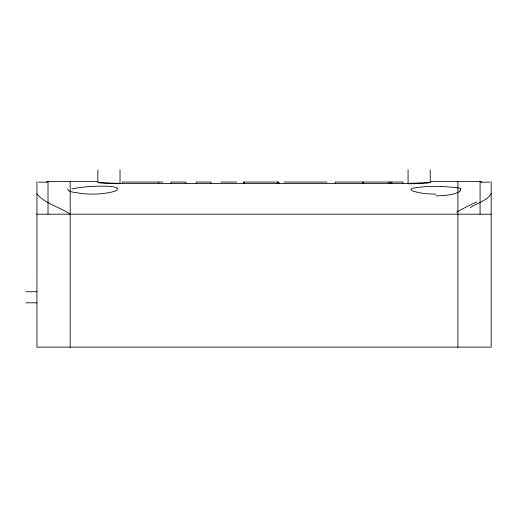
<?xml version="1.0" encoding="UTF-8"?>
<svg xmlns="http://www.w3.org/2000/svg" width="517" height="517" viewBox="0 0 517 517"><rect width="100%" height="100%" fill="white"/><g stroke="black" fill="none" stroke-linecap="round" stroke-linejoin="round"><path stroke-width="0.78" d="M491.15 193.487C487.705 200.551 476.771 203.265 470.121 207.666M67.669 188.892C67.553 192.576 76.994 192.343 79.928 193.326C90.869 194.663 102.12 194.437 112.842 191.762C114.07 191.477 118.096 190.282 116.978 188.899M460.149 190.185L460.673 189.526L460.408 188.892M46.427 182.1L48.01 181.641L97.862 181.648M430.215 181.648L480.073 181.641L481.657 182.1M163.017 182.055L122.419 182.055L122.419 183.638M220.875 182.055L236.663 182.055M284.085 182.055L327.08 182.055M38.51 182.146L46.427 182.146L48.01 181.641L48.01 214.187M489.567 182.146L481.657 182.146L480.073 181.641L480.073 214.187M120.015 183.438L408.062 183.438M36.927 214.187L491.15 214.187M25.85 291.737L36.927 291.737M25.85 302.813L36.927 302.813M435.76 194.114C428.341 194.024 420.806 193.5 413.69 191.284C412.301 191.174 409.399 189.216 411.926 188.421C426.971 185.5 442.746 185.997 457.913 187.917M70.163 214.187C60.159 207.188 43.893 203.265 36.965 193.804M491.15 181.641L491.15 347.127L36.953 347.127L36.927 181.641M457.913 181.641L457.913 347.127M430.215 169.873L430.215 182.333M408.062 169.873L408.062 183.722M402.937 183.638L402.937 182.055L335.32 182.055L335.32 183.638M391.744 182.055L391.744 183.638M389.883 182.055L389.883 183.638M389.01 182.055L389.01 183.638M363.625 182.055L363.625 183.638M362.449 182.055L362.449 183.638M278.883 183.638L278.883 182.055L243.397 182.055L243.397 183.638M277.862 182.055L277.862 183.638M244.231 182.055L244.231 183.638M211.11 183.638L211.11 182.055L196.273 182.055L196.273 183.638M185.894 183.638L185.894 182.055L171.056 182.055L171.056 183.638M158.693 182.055L158.693 183.638M120.015 169.873L120.015 183.722M97.862 169.873L97.862 182.333M70.163 181.641L70.163 347.127M428.412 182.294A22.173 0.95 -1.4 0 1 408.062 183.361M120.015 183.658A22.16 1.318 0 0 1 97.984 182.469M120.022 183.361A22.173 0.95 1.4 0 1 99.665 182.294M430.118 182.281A22.173 1.318 0 0 1 408.068 183.722M71.85 189.073A25.068 3.561 -3.3 0 1 100.983 186.133A25.068 3.561 -3.3 0 1 117.243 188.886M458.553 187.839A25.171 3.574 -3.3 0 1 460.589 188.879M460.395 190.191A25.016 6.088 0 0 1 435.883 195.853M456.634 212.106A41.799 5.493 -29 0 1 476.861 201.869"/></g></svg>
